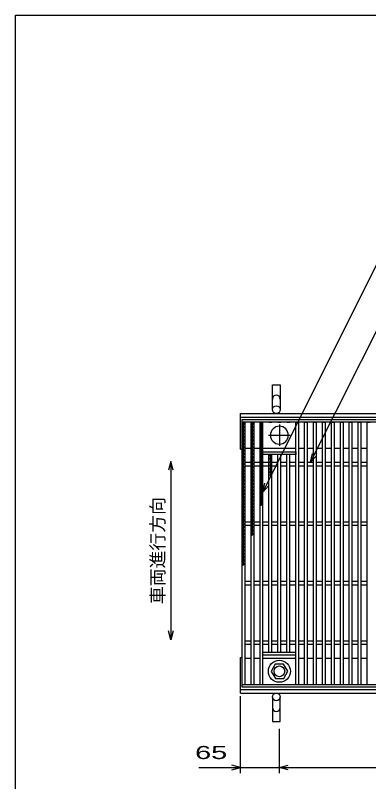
# Model space of a CAD drawing. Units: millimetres, scale not verified. Extents: x -1820 to 1731, y -1282 to 1054.
# Drawn here: x -1729 to -1136, y -235 to 1054 of the extents above; entities that cross this region are included whole.
import ezdxf
from ezdxf.enums import TextEntityAlignment as Align

# ---------------------------------------------------------------- set-up
doc = ezdxf.new("R2010")
doc.units = ezdxf.units.MM
doc.header["$LTSCALE"] = 10
doc.linetypes.add('CHAIN', pattern=[18.5, 12, -1.5, 3.5, -1.5])
for name, color, linetype, lineweight in [('0_2', 150, 'Continuous', 25), ('16', 3, 'Continuous', 25), ('19', 6, 'Continuous', 25), ('22', 4, 'Continuous', 25)]:
    doc.layers.add(name, color=color, linetype=linetype, lineweight=lineweight)
doc.styles.add('ベクトル', font='')
doc.styles.get('ベクトル').set_extended_font_data('ベクトル')

msp = doc.modelspace()

# ---------------------------------------------------------------- linework, layer by layer
at = {"layer": '0_2'}
for p, q in [((-1729, -1146.5), (-1729, 1053.5)), ((-1729, 1053.5), (1731, 1053.5))]:
    msp.add_line(p, q, dxfattribs=at)
at = {"layer": '16'}
for p, q in [((-1348, 374), (-353, 374)), ((-1348, 369.5), (-1348, 374)), ((-353, 369.5), (-1348, 369.5)), ((-1348, -71.5), (-1348, 369.5)), ((-1348, 369.5), (-1343, 369.5)), ((-1343, 366.7), (-1348, 369.5)), ((-1348, 363.9), (-1343, 366.7)), ((-1343, 361.1), (-1348, 363.9)), ((-1348, 358.3), (-1343, 361.1)), ((-1345.5, 128.7), (-1345.5, 369.5)), ((-1343, -71.5), (-1343, 369.5)), ((-1333, -71.5), (-1333, 369.5)), ((-1333, 369.5), (-1328, 369.5)), ((-1328, 366.7), (-1333, 369.5)), ((-1333, 363.9), (-1328, 366.7)), ((-1328, 361.1), (-1333, 363.9)), ((-1333, 358.3), (-1328, 361.1)), ((-1330.5, 179.1), (-1330.5, 369.5)), ((-1328, -71.5), (-1328, 369.5)), ((-1318, -71.5), (-1318, 369.5)), ((-1318, 369.5), (-1313, 369.5)), ((-1313, 366.7), (-1318, 369.5)), ((-1318, 363.9), (-1313, 366.7)), ((-1313, 361.1), (-1318, 363.9)), ((-1318, 358.3), (-1313, 361.1)), ((-1315.5, 229.5), (-1315.5, 369.5)), ((-1313, -71.5), (-1313, 369.5)), ((-1303, 369.5), (-1298, 369.5)), ((-1288, 369.5), (-1283, 369.5)), ((-1273, 369.5), (-1268, 369.5)), ((-1258, -71.5), (-1258, 369.5)), ((-1258, 369.5), (-1253, 369.5)), ((-1253, -71.5), (-1253, 369.5)), ((-1243, -71.5), (-1243, 369.5)), ((-1243, 369.5), (-1238, 369.5)), ((-1238, -71.5), (-1238, 369.5)), ((-1228, -71.5), (-1228, 369.5)), ((-1228, 369.5), (-1223, 369.5)), ((-1223, -71.5), (-1223, 369.5)), ((-1213, -71.5), (-1213, 369.5)), ((-1213, 369.5), (-1208, 369.5)), ((-1208, -71.5), (-1208, 369.5)), ((-1198, -71.5), (-1198, 369.5)), ((-1198, 369.5), (-1193, 369.5)), ((-1193, -71.5), (-1193, 369.5)), ((-1183, -71.5), (-1183, 369.5)), ((-1183, 369.5), (-1178, 369.5)), ((-1178, -71.5), (-1178, 369.5)), ((-1168, -71.5), (-1168, 369.5)), ((-1168, 369.5), (-1163, 369.5)), ((-1163, -71.5), (-1163, 369.5)), ((-1153, -71.5), (-1153, 369.5)), ((-1153, 369.5), (-1148, 369.5)), ((-1148, -71.5), (-1148, 369.5)), ((-1138, -71.5), (-1138, 369.5)), ((-1138, 369.5), (-1133, 369.5)), ((-1343, 355.5), (-1348, 358.3)), ((-1348, 352.7), (-1343, 355.5)), ((-1343, 349.9), (-1348, 352.7)), ((-1348, 347.1), (-1343, 349.9)), ((-1328, 355.5), (-1333, 358.3)), ((-1333, 352.7), (-1328, 355.5)), ((-1328, 349.9), (-1333, 352.7)), ((-1333, 347.1), (-1328, 349.9)), ((-1313, 355.5), (-1318, 358.3)), ((-1318, 352.7), (-1313, 355.5)), ((-1313, 349.9), (-1318, 352.7)), ((-1318, 347.1), (-1313, 349.9)), ((-1343, 344.3), (-1348, 347.1)), ((-1348, 341.5), (-1343, 344.3)), ((-1343, 338.7), (-1348, 341.5)), ((-1348, 335.9), (-1343, 338.7)), ((-1343, 333.1), (-1348, 335.9)), ((-1328, 344.3), (-1333, 347.1)), ((-1333, 341.5), (-1328, 344.3)), ((-1328, 338.7), (-1333, 341.5)), ((-1333, 335.9), (-1328, 338.7)), ((-1328, 333.1), (-1333, 335.9)), ((-1313, 344.3), (-1318, 347.1)), ((-1318, 341.5), (-1313, 344.3)), ((-1313, 338.7), (-1318, 341.5)), ((-1318, 335.9), (-1313, 338.7)), ((-1313, 333.1), (-1318, 335.9)), ((-1348, 330.3), (-1343, 333.1)), ((-1343, 327.5), (-1348, 330.3)), ((-1348, 324.7), (-1343, 327.5)), ((-1343, 321.9), (-1348, 324.7)), ((-1343, 325.5), (-1333, 325.5)), ((-1333, 330.3), (-1328, 333.1)), ((-1328, 327.5), (-1333, 330.3)), ((-1333, 324.7), (-1328, 327.5)), ((-1328, 321.9), (-1333, 324.7)), ((-1328, 325.5), (-1318, 325.5)), ((-1318, 330.3), (-1313, 333.1)), ((-1313, 327.5), (-1318, 330.3)), ((-1318, 324.7), (-1313, 327.5)), ((-1313, 321.9), (-1318, 324.7)), ((-1313, 325.5), (-1258, 325.5)), ((-1253, 325.5), (-1243, 325.5)), ((-1238, 325.5), (-1228, 325.5)), ((-1223, 325.5), (-1213, 325.5)), ((-1208, 325.5), (-1198, 325.5)), ((-1193, 325.5), (-1183, 325.5)), ((-1178, 325.5), (-1168, 325.5)), ((-1163, 325.5), (-1153, 325.5)), ((-1148, 325.5), (-1138, 325.5)), ((-1348, 319.1), (-1343, 321.9)), ((-1343, 316.3), (-1348, 319.1)), ((-1348, 313.5), (-1343, 316.3)), ((-1343, 310.7), (-1348, 313.5)), ((-1348, 307.9), (-1343, 310.7)), ((-1333, 319.1), (-1328, 321.9)), ((-1328, 316.3), (-1333, 319.1)), ((-1333, 313.5), (-1328, 316.3)), ((-1328, 310.7), (-1333, 313.5)), ((-1333, 307.9), (-1328, 310.7)), ((-1318, 319.1), (-1313, 321.9)), ((-1313, 316.3), (-1318, 319.1)), ((-1318, 313.5), (-1313, 316.3)), ((-1313, 310.7), (-1318, 313.5)), ((-1318, 307.9), (-1313, 310.7)), ((-1313, 319.5), (-1258, 319.5)), ((-1313, 315), (-1313, 319.5)), ((-1258, 315), (-1313, 315)), ((-1303, -17), (-1303, 315)), ((-1303, 313.5), (-1300.3, 315)), ((-1298, 310.7), (-1303, 313.5)), ((-1303, 307.9), (-1298, 310.7)), ((-1300.5, 279.9), (-1300.5, 315)), ((-1298, -17), (-1298, 315)), ((-1288, -17), (-1288, 315)), ((-1283, -17), (-1283, 315)), ((-1273, -17), (-1273, 315)), ((-1268, -17), (-1268, 315)), ((-1258, 319.5), (-1258, 315)), ((-1343, 305.1), (-1348, 307.9)), ((-1348, 302.3), (-1343, 305.1)), ((-1343, 299.5), (-1348, 302.3)), ((-1348, 296.7), (-1343, 299.5)), ((-1343, 293.9), (-1348, 296.7)), ((-1343, 302), (-1333, 302)), ((-1328, 305.1), (-1333, 307.9)), ((-1333, 302.3), (-1328, 305.1)), ((-1328, 299.5), (-1333, 302.3)), ((-1333, 296.7), (-1328, 299.5)), ((-1328, 293.9), (-1333, 296.7)), ((-1328, 302), (-1318, 302)), ((-1313, 305.1), (-1318, 307.9)), ((-1318, 302.3), (-1313, 305.1)), ((-1313, 299.5), (-1318, 302.3)), ((-1318, 296.7), (-1313, 299.5)), ((-1313, 293.9), (-1318, 296.7)), ((-1313, 302), (-1303, 302)), ((-1298, 305.1), (-1303, 307.9)), ((-1303, 302.3), (-1298, 305.1)), ((-1298, 299.5), (-1303, 302.3)), ((-1303, 296.7), (-1298, 299.5)), ((-1298, 293.9), (-1303, 296.7)), ((-1298, 302), (-1288, 302)), ((-1283, 302), (-1273, 302)), ((-1268, 302), (-1258, 302)), ((-1253, 302), (-1243, 302)), ((-1238, 302), (-1228, 302)), ((-1223, 302), (-1213, 302)), ((-1208, 302), (-1198, 302)), ((-1193, 302), (-1183, 302)), ((-1178, 302), (-1168, 302)), ((-1163, 302), (-1153, 302)), ((-1148, 302), (-1138, 302)), ((-1348, 291.1), (-1343, 293.9)), ((-1343, 288.3), (-1348, 291.1)), ((-1348, 285.5), (-1343, 288.3)), ((-1343, 282.7), (-1348, 285.5)), ((-1343, 296), (-1333, 296)), ((-1333, 291.1), (-1328, 293.9)), ((-1328, 288.3), (-1333, 291.1)), ((-1333, 285.5), (-1328, 288.3)), ((-1328, 282.7), (-1333, 285.5)), ((-1328, 296), (-1318, 296)), ((-1318, 291.1), (-1313, 293.9)), ((-1313, 288.3), (-1318, 291.1)), ((-1318, 285.5), (-1313, 288.3)), ((-1313, 282.7), (-1318, 285.5)), ((-1313, 296), (-1303, 296)), ((-1303, 291.1), (-1298, 293.9)), ((-1298, 288.3), (-1303, 291.1)), ((-1303, 285.5), (-1298, 288.3)), ((-1298, 282.7), (-1303, 285.5)), ((-1298, 296), (-1288, 296)), ((-1283, 296), (-1273, 296)), ((-1268, 296), (-1258, 296)), ((-1253, 296), (-1243, 296)), ((-1238, 296), (-1228, 296)), ((-1223, 296), (-1213, 296)), ((-1208, 296), (-1198, 296)), ((-1193, 296), (-1183, 296)), ((-1178, 296), (-1168, 296)), ((-1163, 296), (-1153, 296)), ((-1148, 296), (-1138, 296)), ((-1348, 279.9), (-1343, 282.7)), ((-1343, 277.1), (-1348, 279.9)), ((-1348, 274.3), (-1343, 277.1)), ((-1343, 271.5), (-1348, 274.3)), ((-1348, 268.7), (-1343, 271.5)), ((-1333, 279.9), (-1328, 282.7)), ((-1328, 277.1), (-1333, 279.9)), ((-1333, 274.3), (-1328, 277.1)), ((-1328, 271.5), (-1333, 274.3)), ((-1333, 268.7), (-1328, 271.5)), ((-1318, 279.9), (-1313, 282.7)), ((-1313, 277.1), (-1318, 279.9)), ((-1318, 274.3), (-1313, 277.1)), ((-1313, 271.5), (-1318, 274.3)), ((-1318, 268.7), (-1313, 271.5)), ((-1303, 279.9), (-1298, 282.7)), ((-1343, 265.9), (-1348, 268.7)), ((-1348, 263.1), (-1343, 265.9)), ((-1343, 260.3), (-1348, 263.1)), ((-1348, 257.5), (-1343, 260.3)), ((-1328, 265.9), (-1333, 268.7)), ((-1333, 263.1), (-1328, 265.9)), ((-1328, 260.3), (-1333, 263.1)), ((-1333, 257.5), (-1328, 260.3)), ((-1313, 265.9), (-1318, 268.7)), ((-1318, 263.1), (-1313, 265.9)), ((-1313, 260.3), (-1318, 263.1)), ((-1318, 257.5), (-1313, 260.3)), ((-1343, 254.7), (-1348, 257.5)), ((-1348, 251.9), (-1343, 254.7)), ((-1343, 249.1), (-1348, 251.9)), ((-1348, 246.3), (-1343, 249.1)), ((-1343, 243.5), (-1348, 246.3)), ((-1328, 254.7), (-1333, 257.5)), ((-1333, 251.9), (-1328, 254.7)), ((-1328, 249.1), (-1333, 251.9)), ((-1333, 246.3), (-1328, 249.1)), ((-1328, 243.5), (-1333, 246.3)), ((-1313, 254.7), (-1318, 257.5)), ((-1318, 251.9), (-1313, 254.7)), ((-1313, 249.1), (-1318, 251.9)), ((-1318, 246.3), (-1313, 249.1)), ((-1313, 243.5), (-1318, 246.3)), ((-1348, 240.7), (-1343, 243.5)), ((-1343, 237.9), (-1348, 240.7)), ((-1348, 235.1), (-1343, 237.9)), ((-1343, 232.3), (-1348, 235.1)), ((-1348, 229.5), (-1343, 232.3)), ((-1333, 240.7), (-1328, 243.5)), ((-1328, 237.9), (-1333, 240.7)), ((-1333, 235.1), (-1328, 237.9)), ((-1328, 232.3), (-1333, 235.1)), ((-1333, 229.5), (-1328, 232.3)), ((-1318, 240.7), (-1313, 243.5)), ((-1313, 237.9), (-1318, 240.7)), ((-1318, 235.1), (-1313, 237.9)), ((-1313, 232.3), (-1318, 235.1)), ((-1318, 229.5), (-1313, 232.3)), ((-1343, 226.7), (-1348, 229.5)), ((-1348, 223.9), (-1343, 226.7)), ((-1343, 221.1), (-1348, 223.9)), ((-1348, 218.3), (-1343, 221.1)), ((-1328, 226.7), (-1333, 229.5)), ((-1333, 223.9), (-1328, 226.7)), ((-1328, 221.1), (-1333, 223.9)), ((-1333, 218.3), (-1328, 221.1)), ((-1343, 215.5), (-1348, 218.3)), ((-1348, 212.7), (-1343, 215.5)), ((-1343, 209.9), (-1348, 212.7)), ((-1348, 207.1), (-1343, 209.9)), ((-1343, 204.3), (-1348, 207.1)), ((-1328, 215.5), (-1333, 218.3)), ((-1333, 212.7), (-1328, 215.5)), ((-1328, 209.9), (-1333, 212.7)), ((-1333, 207.1), (-1328, 209.9)), ((-1328, 204.3), (-1333, 207.1)), ((-1348, 201.5), (-1343, 204.3)), ((-1343, 198.7), (-1348, 201.5)), ((-1348, 195.9), (-1343, 198.7)), ((-1343, 193.1), (-1348, 195.9)), ((-1343, 202), (-1333, 202)), ((-1343, 196), (-1333, 196)), ((-1333, 201.5), (-1328, 204.3)), ((-1328, 198.7), (-1333, 201.5)), ((-1333, 195.9), (-1328, 198.7)), ((-1328, 193.1), (-1333, 195.9)), ((-1328, 202), (-1318, 202)), ((-1328, 196), (-1318, 196)), ((-1313, 202), (-1303, 202)), ((-1313, 196), (-1303, 196)), ((-1298, 202), (-1288, 202)), ((-1298, 196), (-1288, 196)), ((-1283, 202), (-1273, 202)), ((-1283, 196), (-1273, 196)), ((-1268, 202), (-1258, 202)), ((-1268, 196), (-1258, 196)), ((-1253, 202), (-1243, 202)), ((-1253, 196), (-1243, 196)), ((-1238, 202), (-1228, 202)), ((-1238, 196), (-1228, 196)), ((-1223, 202), (-1213, 202)), ((-1223, 196), (-1213, 196)), ((-1208, 202), (-1198, 202)), ((-1208, 196), (-1198, 196)), ((-1193, 202), (-1183, 202)), ((-1193, 196), (-1183, 196)), ((-1178, 202), (-1168, 202)), ((-1178, 196), (-1168, 196)), ((-1163, 202), (-1153, 202)), ((-1163, 196), (-1153, 196)), ((-1148, 202), (-1138, 202)), ((-1148, 196), (-1138, 196)), ((-1348, 190.3), (-1343, 193.1)), ((-1343, 187.5), (-1348, 190.3)), ((-1348, 184.7), (-1343, 187.5)), ((-1343, 181.9), (-1348, 184.7)), ((-1348, 179.1), (-1343, 181.9)), ((-1333, 190.3), (-1328, 193.1)), ((-1328, 187.5), (-1333, 190.3)), ((-1333, 184.7), (-1328, 187.5)), ((-1328, 181.9), (-1333, 184.7)), ((-1333, 179.1), (-1328, 181.9)), ((-1343, 176.3), (-1348, 179.1)), ((-1348, 173.5), (-1343, 176.3)), ((-1343, 170.7), (-1348, 173.5)), ((-1348, 167.9), (-1343, 170.7)), ((-1343, 165.1), (-1348, 167.9)), ((-1348, 162.3), (-1343, 165.1)), ((-1343, 159.5), (-1348, 162.3)), ((-1348, 156.7), (-1343, 159.5)), ((-1343, 153.9), (-1348, 156.7)), ((-1348, 151.1), (-1343, 153.9)), ((-1343, 148.3), (-1348, 151.1)), ((-1348, 145.5), (-1343, 148.3)), ((-1343, 142.7), (-1348, 145.5)), ((-1348, 139.9), (-1343, 142.7)), ((-1343, 137.1), (-1348, 139.9)), ((-1348, 134.3), (-1343, 137.1)), ((-1343, 131.5), (-1348, 134.3)), ((-1348, 128.7), (-1343, 131.5)), ((-1343, 102), (-1333, 102)), ((-1343, 96), (-1333, 96)), ((-1328, 102), (-1318, 102)), ((-1328, 96), (-1318, 96)), ((-1313, 102), (-1303, 102)), ((-1313, 96), (-1303, 96)), ((-1298, 102), (-1288, 102)), ((-1298, 96), (-1288, 96)), ((-1283, 102), (-1273, 102)), ((-1283, 96), (-1273, 96)), ((-1268, 102), (-1258, 102)), ((-1268, 96), (-1258, 96)), ((-1253, 102), (-1243, 102)), ((-1253, 96), (-1243, 96)), ((-1238, 102), (-1228, 102)), ((-1238, 96), (-1228, 96)), ((-1223, 102), (-1213, 102)), ((-1223, 96), (-1213, 96)), ((-1208, 102), (-1198, 102)), ((-1208, 96), (-1198, 96)), ((-1193, 102), (-1183, 102)), ((-1193, 96), (-1183, 96)), ((-1178, 102), (-1168, 102)), ((-1178, 96), (-1168, 96)), ((-1163, 102), (-1153, 102)), ((-1163, 96), (-1153, 96)), ((-1148, 102), (-1138, 102)), ((-1148, 96), (-1138, 96)), ((-1343, 2), (-1333, 2)), ((-1328, 2), (-1318, 2)), ((-1313, 2), (-1303, 2)), ((-1298, 2), (-1288, 2)), ((-1283, 2), (-1273, 2)), ((-1268, 2), (-1258, 2)), ((-1253, 2), (-1243, 2)), ((-1238, 2), (-1228, 2)), ((-1223, 2), (-1213, 2)), ((-1208, 2), (-1198, 2)), ((-1193, 2), (-1183, 2)), ((-1178, 2), (-1168, 2)), ((-1163, 2), (-1153, 2)), ((-1148, 2), (-1138, 2)), ((-1343, -4), (-1333, -4)), ((-1328, -4), (-1318, -4)), ((-1313, -4), (-1303, -4)), ((-1298, -4), (-1288, -4)), ((-1283, -4), (-1273, -4)), ((-1268, -4), (-1258, -4)), ((-1253, -4), (-1243, -4)), ((-1238, -4), (-1228, -4)), ((-1223, -4), (-1213, -4)), ((-1208, -4), (-1198, -4)), ((-1193, -4), (-1183, -4)), ((-1178, -4), (-1168, -4)), ((-1163, -4), (-1153, -4)), ((-1148, -4), (-1138, -4)), ((-1313, -17), (-1258, -17)), ((-1313, -21.5), (-1313, -17)), ((-1313, -21.5), (-1258, -21.5)), ((-1258, -21.5), (-1258, -17)), ((-1343, -27.5), (-1333, -27.5)), ((-1328, -27.5), (-1318, -27.5)), ((-1313, -27.5), (-1258, -27.5)), ((-1292.8, -37.5), (-1299.5, -49.8)), ((-1278.8, -37.2), (-1292.8, -37.5)), ((-1271.5, -49.5), (-1278.8, -37.2)), ((-1253, -27.5), (-1243, -27.5)), ((-1238, -27.5), (-1228, -27.5)), ((-1223, -27.5), (-1213, -27.5)), ((-1208, -27.5), (-1198, -27.5)), ((-1193, -27.5), (-1183, -27.5)), ((-1178, -27.5), (-1168, -27.5)), ((-1163, -27.5), (-1153, -27.5)), ((-1148, -27.5), (-1138, -27.5)), ((-1299.5, -49.8), (-1292.2, -61.8)), ((-1278.2, -61.5), (-1271.5, -49.2)), ((-1292.2, -61.8), (-1278.2, -61.5)), ((-1348, -71.5), (-353, -71.5)), ((-1348, -76), (-1348, -71.5)), ((-1348, -71.5), (-1343, -71.5)), ((-353, -76), (-1348, -76)), ((-1333, -71.5), (-1328, -71.5)), ((-1318, -71.5), (-1313, -71.5)), ((-1303, -71.5), (-1298, -71.5)), ((-1288, -71.5), (-1283, -71.5)), ((-1273, -71.5), (-1268, -71.5)), ((-1258, -71.5), (-1253, -71.5)), ((-1243, -71.5), (-1238, -71.5)), ((-1228, -71.5), (-1223, -71.5)), ((-1213, -71.5), (-1208, -71.5)), ((-1198, -71.5), (-1193, -71.5)), ((-1183, -71.5), (-1178, -71.5)), ((-1168, -71.5), (-1163, -71.5)), ((-1153, -71.5), (-1148, -71.5)), ((-1138, -71.5), (-1133, -71.5))]:
    msp.add_line(p, q, dxfattribs=at)
at = {"layer": '16', "linetype": 'CHAIN'}
for p, q in [((-1285.5, 365.5), (-1285.5, 329.5)), ((-1303.5, 347.5), (-1267.5, 347.5))]:
    msp.add_line(p, q, dxfattribs=at)
at = {"layer": '16'}
for radius in [18.5, 9]:
    msp.add_circle((-1285.5, -49.5), radius, dxfattribs=at)
for start, end in [(90, 270), (270, 90)]:
    msp.add_arc((-1285.5, 347.5), 15, start, end, dxfattribs=at)
at = {"layer": '19'}
for p, q in [((-1297, 390.5), (-1297, 432.1)), ((-1297, 432.1), (-1284, 432.1)), ((-1284, 432.1), (-1284, 390.5)), ((-1350.5, 384), (-350.5, 384)), ((-1350.5, 324), (-1350.5, 384)), ((-1350.5, 378), (-350.5, 378)), ((-1350.5, 324), (-1348, 324)), ((-1350.5, -86), (-1350.5, -26)), ((-1350.5, -26), (-1348, -26)), ((-1350.5, -80), (-350.5, -80)), ((-1350.5, -86), (-350.5, -86)), ((-1297, -92.5), (-1297, -134.1)), ((-1284, -134.1), (-1284, -92.5)), ((-1297, -134.1), (-1284, -134.1))]:
    msp.add_line(p, q, dxfattribs=at)
for centre in [(-1290.5, 390.5), (-1290.5, -92.5)]:
    msp.add_circle(centre, 6.5, dxfattribs=at)
for centre, start, end in [((-1290.5, 408.3), 0, 180), ((-1290.5, -110.3), 180, 0)]:
    msp.add_arc(centre, 6.5, start, end, dxfattribs=at)
at = {"layer": '22'}
for p, q in [((-1313, 252), (-1107.8, 662.5)), ((-1233, 302), (-1075.2, 617.5)), ((-1233, 302), (-1230, 316.6)), ((-1233, 302), (-1223, 313)), ((-1468, 303.5), (-1472, 288.5)), ((-1464, 288.5), (-1468, 303.5)), ((-1468, 303.5), (-1468, 3.5)), ((-1313, 252), (-1310, 266.6)), ((-1313, 252), (-1303, 263)), ((-1468, 3.5), (-1472, 18.5)), ((-1464, 18.5), (-1468, 3.5)), ((-1350.5, -221), (-1350.5, -91)), ((-1285.5, -221), (-1285.5, -146)), ((-1420.5, -211), (-1350.5, -211)), ((-1350.5, -211), (-1365.5, -207)), ((-1365.5, -215), (-1350.5, -211)), ((-1350.5, -211), (-1285.5, -211)), ((-1285.5, -211), (-1270.5, -207)), ((-1270.5, -215), (-1285.5, -211)), ((-1285.5, -211), (-415.5, -211))]:
    msp.add_line(p, q, dxfattribs=at)

# ---------------------------------------------------------------- texts
at = {"layer": '22', "color": 2, "style": 'ベクトル'}
msp.add_text('車両進行方向', height=21.99, rotation=90, dxfattribs=at).set_placement((-1490, 63.5), align=Align.MIDDLE_LEFT)
at = {"layer": '22', "color": 2, "style": 'ベクトル', "width": 1.65}
msp.add_text(' 65 ', height=21.99, dxfattribs=at).set_placement((-1440.5, -186), align=Align.MIDDLE_LEFT)

doc.saveas('drawing.dxf')
